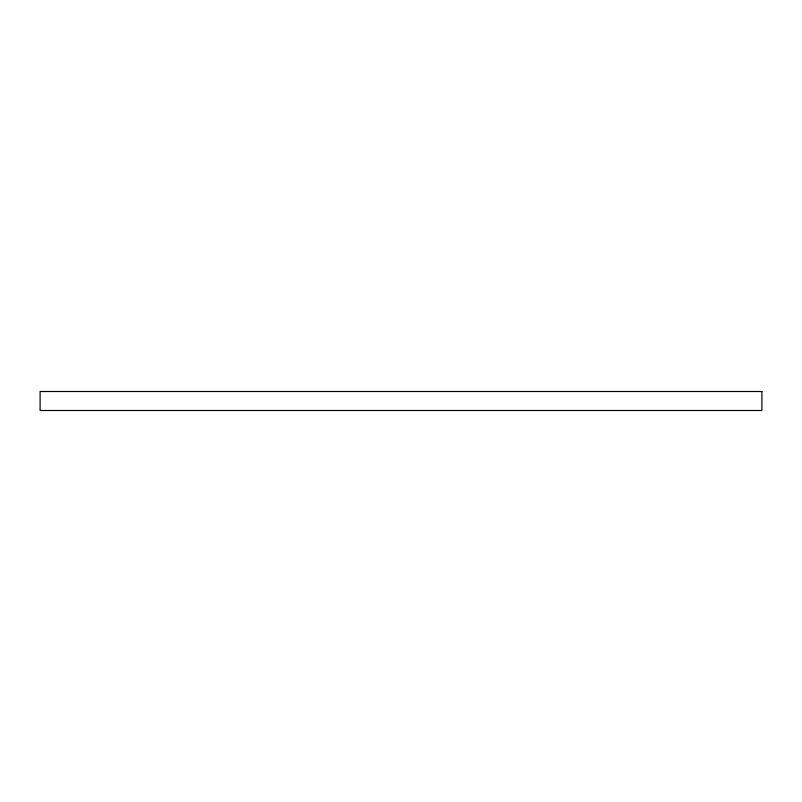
<?xml version="1.0" encoding="UTF-8"?>
<svg xmlns="http://www.w3.org/2000/svg" width="802" height="802" viewBox="0 0 802 802"><rect width="100%" height="100%" fill="white"/><g stroke="black" fill="none" stroke-linecap="round" stroke-linejoin="round"><path stroke-width="1.2" d="M761.9 391.506L40.1 391.506L40.1 410.494L761.9 410.494L761.9 391.506"/></g></svg>
